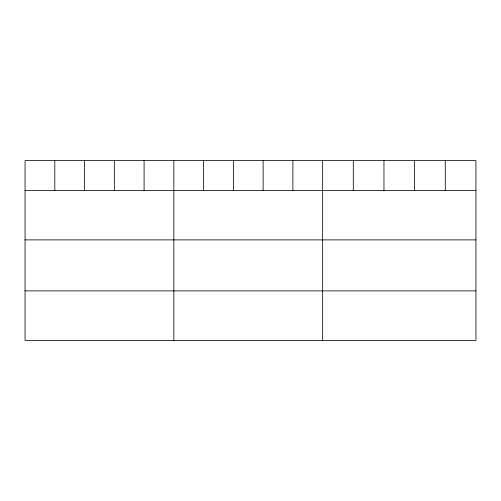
<?xml version="1.0" encoding="UTF-8"?>
<svg xmlns="http://www.w3.org/2000/svg" width="501" height="501" viewBox="0 0 501 501"><rect width="100%" height="100%" fill="white"/><g stroke="black" fill="none" stroke-linecap="round" stroke-linejoin="round"><path stroke-width="0.75" d="M475.95 190.38L475.95 340.392L25.05 340.392L25.05 160.608L475.95 160.608L475.95 190.38L25.05 190.38M25.05 239.885L475.95 239.885M25.05 290.887L475.95 290.887M445.289 160.608L445.289 190.38M414.628 160.608L414.628 190.38M383.966 160.608L383.966 190.38M353.305 160.608L353.305 190.38M322.644 160.608L322.644 340.392M292.885 160.608L292.885 190.38M263.125 160.608L263.125 190.38M233.366 160.608L233.366 190.38M203.606 160.608L203.606 190.38M173.847 160.608L173.847 340.392M144.088 160.608L144.088 190.38M114.328 160.608L114.328 190.38M84.569 160.608L84.569 190.38M54.809 160.608L54.809 190.38"/></g></svg>
